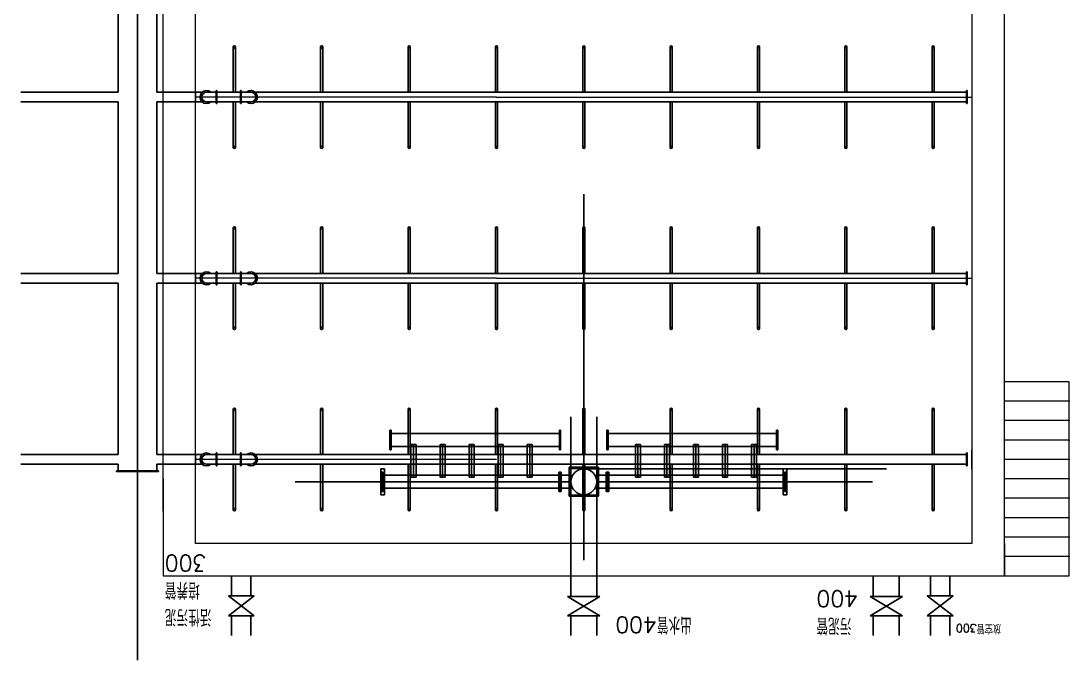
# Model space of a CAD drawing. Header units: millimetres. Extents: x -708 to 2021, y 59 to 1476.
# Drawn here: x -708.2 to -546.2, y 788.6 to 887.4 of the extents above; entities that cross this region are included whole.
import ezdxf

# ---------------------------------------------------------------- set-up
doc = ezdxf.new("R2010")
doc.units = ezdxf.units.MM
doc.layers.add('图层1', color=1, linetype='Continuous', lineweight=25, plot=False)
doc.layers.add('图层2', color=5, linetype='Continuous', lineweight=25, plot=False)
doc.styles.get("Standard").update_dxf_attribs({"font": 'txt', "bigfont": 'gbcbig.shx'})

msp = doc.modelspace()

# ---------------------------------------------------------------- linework, layer by layer
for p, q in [((-690.17473, 1061.60611), (-690.17473, 788.60611)), ((-621.17469, 806.60611), (-621.17469, 860.62055)), ((-623.17469, 801.60611), (-623.17469, 826.20725)), ((-619.17469, 801.60611), (-619.17469, 826.20725)), ((-651.17469, 823.60668), (-651.17469, 824.10668)), ((-651.17469, 824.10668), (-650.97469, 824.10668)), ((-651.17469, 821.10668), (-651.17469, 823.60668)), ((-650.97469, 824.10668), (-650.97469, 823.60668)), ((-650.97469, 821.60668), (-650.97469, 823.60668)), ((-650.97469, 823.60668), (-624.9537, 823.60668)), ((-624.9537, 821.10668), (-624.9537, 824.10668)), ((-624.7537, 824.10668), (-624.9537, 824.10668)), ((-624.7537, 823.80668), (-624.7537, 824.10668)), ((-624.7537, 823.60668), (-624.7537, 823.80668)), ((-624.7537, 821.60668), (-624.7537, 823.60668)), ((-617.59568, 823.80668), (-617.59568, 824.10668)), ((-617.59568, 824.10668), (-617.39568, 824.10668)), ((-617.59568, 823.60668), (-617.59568, 823.80668)), ((-617.59568, 821.60668), (-617.59568, 823.60668)), ((-617.39568, 821.10668), (-617.39568, 824.10668)), ((-591.37469, 823.60668), (-617.39568, 823.60668)), ((-591.17469, 824.10668), (-591.37469, 824.10668)), ((-591.37469, 824.10668), (-591.37469, 823.60668)), ((-591.37469, 821.60668), (-591.37469, 823.60668)), ((-591.17469, 823.60668), (-591.17469, 824.10668)), ((-591.17469, 821.10668), (-591.17469, 823.60668)), ((-629.54053, 821.60668), (-650.97469, 821.60668)), ((-650.97469, 821.60668), (-650.97469, 821.10668)), ((-647.88786, 816.85668), (-647.88786, 821.90668)), ((-647.88786, 821.90668), (-647.48786, 821.90668)), ((-647.48786, 817.15668), (-647.48786, 821.90668)), ((-647.48786, 817.15668), (-647.48786, 821.90668)), ((-647.08786, 821.90668), (-647.48786, 821.90668)), ((-647.48786, 817.15668), (-647.48786, 821.84743)), ((-647.08786, 816.85668), (-647.08786, 821.90668)), ((-643.40102, 816.85668), (-643.40102, 821.90668)), ((-643.40102, 821.90668), (-643.00102, 821.90668)), ((-643.00102, 817.15668), (-643.00102, 821.90668)), ((-643.00102, 817.15668), (-643.00102, 821.90668)), ((-643.00102, 817.15668), (-643.00102, 821.90668)), ((-642.60102, 821.90668), (-643.00102, 821.90668)), ((-642.60102, 816.85668), (-642.60102, 821.90668)), ((-638.91419, 816.85668), (-638.91419, 821.90668)), ((-638.91419, 821.90668), (-638.51419, 821.90668)), ((-638.51419, 817.15668), (-638.51419, 821.90668)), ((-638.51419, 817.15668), (-638.51419, 821.90668)), ((-638.51419, 817.15668), (-638.51419, 821.90668)), ((-638.11419, 821.90668), (-638.51419, 821.90668)), ((-638.11419, 816.85668), (-638.11419, 821.90668)), ((-634.42736, 816.85668), (-634.42736, 821.90668)), ((-634.42736, 821.90668), (-634.02736, 821.90668)), ((-634.02736, 817.15668), (-634.02736, 821.90668)), ((-634.02736, 817.15668), (-634.02736, 821.90668)), ((-634.02736, 817.15668), (-634.02736, 821.90668)), ((-633.62736, 821.90668), (-634.02736, 821.90668)), ((-633.62736, 816.85668), (-633.62736, 821.90668)), ((-629.94053, 816.85668), (-629.94053, 821.90668)), ((-629.94053, 821.90668), (-629.54053, 821.90668)), ((-629.54053, 817.15668), (-629.54053, 821.90668)), ((-629.54053, 817.15668), (-629.54053, 821.90668)), ((-629.14053, 821.90668), (-629.54053, 821.90668)), ((-629.54053, 821.60668), (-626.77388, 821.60668)), ((-629.14053, 816.85668), (-629.14053, 821.90668)), ((-626.77388, 821.60668), (-624.9537, 821.60668)), ((-624.7537, 821.10668), (-624.7537, 821.60668)), ((-617.59568, 821.10668), (-617.59568, 821.60668)), ((-615.5755, 821.60668), (-617.39568, 821.60668)), ((-612.80885, 821.60668), (-615.5755, 821.60668)), ((-613.20885, 816.85668), (-613.20885, 821.90668)), ((-613.20885, 821.90668), (-612.80885, 821.90668)), ((-612.80885, 817.15668), (-612.80885, 821.90668)), ((-612.40885, 821.90668), (-612.80885, 821.90668)), ((-612.80885, 817.15668), (-612.80885, 821.90668)), ((-612.80885, 821.60668), (-591.37469, 821.60668)), ((-612.40885, 816.85668), (-612.40885, 821.90668)), ((-608.72202, 816.85668), (-608.72202, 821.90668)), ((-608.72202, 821.90668), (-608.32202, 821.90668)), ((-608.32202, 817.15668), (-608.32202, 821.90668)), ((-608.32202, 817.15668), (-608.32202, 821.90668)), ((-607.92202, 821.90668), (-608.32202, 821.90668)), ((-608.32202, 817.15668), (-608.32202, 821.90668)), ((-607.92202, 816.85668), (-607.92202, 821.90668)), ((-604.23519, 816.85668), (-604.23519, 821.90668)), ((-604.23519, 821.90668), (-603.83519, 821.90668)), ((-603.83519, 817.15668), (-603.83519, 821.90668)), ((-603.83519, 817.15668), (-603.83519, 821.90668)), ((-603.43519, 821.90668), (-603.83519, 821.90668)), ((-603.83519, 817.15668), (-603.83519, 821.90668)), ((-603.43519, 816.85668), (-603.43519, 821.90668)), ((-599.74835, 816.85668), (-599.74835, 821.90668)), ((-599.74835, 821.90668), (-599.34835, 821.90668)), ((-599.34835, 817.15668), (-599.34835, 821.90668)), ((-599.34835, 817.15668), (-599.34835, 821.90668)), ((-598.94835, 821.90668), (-599.34835, 821.90668)), ((-599.34835, 817.15668), (-599.34835, 821.90668)), ((-598.94835, 816.85668), (-598.94835, 821.90668)), ((-595.26152, 816.85668), (-595.26152, 821.90668)), ((-595.26152, 821.90668), (-594.86152, 821.90668)), ((-594.86152, 817.15668), (-594.86152, 821.90668)), ((-594.46152, 821.90668), (-594.86152, 821.90668)), ((-594.86152, 817.15668), (-594.86152, 821.90668)), ((-594.86152, 817.15668), (-594.86152, 821.84743)), ((-594.46152, 816.85668), (-594.46152, 821.90668)), ((-591.37469, 821.60668), (-591.37469, 821.10668)), ((-650.97469, 821.10668), (-651.17469, 821.10668)), ((-624.9537, 821.10668), (-624.7537, 821.10668)), ((-617.39568, 821.10668), (-617.59568, 821.10668)), ((-591.37469, 821.10668), (-591.17469, 821.10668)), ((-652.27469, 818.15668), (-652.57469, 818.15668)), ((-652.57469, 818.11971), (-652.57469, 818.15668)), ((-652.57469, 814.39489), (-652.57469, 818.11971)), ((-651.97469, 818.15668), (-652.27469, 818.15668)), ((-651.97469, 818.11971), (-651.97469, 818.15668)), ((-651.97469, 814.39489), (-651.97469, 818.11971)), ((-623.42469, 813.90668), (-623.42469, 818.40668)), ((-623.42469, 818.40668), (-621.17469, 818.40668)), ((-623.22469, 814.10668), (-623.22469, 818.40668)), ((-623.22469, 818.20668), (-621.17469, 818.20668)), ((-618.92469, 818.40668), (-621.17469, 818.40668)), ((-619.12469, 818.20668), (-621.17469, 818.20668)), ((-621.17469, 814.10668), (-621.17469, 818.20668)), ((-621.17469, 818.15668), (-574.36618, 818.15668)), ((-619.12469, 814.10668), (-619.12469, 818.40668)), ((-618.92469, 813.90668), (-618.92469, 818.40668)), ((-590.37469, 818.11971), (-590.37469, 818.15668)), ((-590.37469, 818.15668), (-590.07469, 818.15668)), ((-590.37469, 814.39489), (-590.37469, 818.11971)), ((-590.07469, 818.15668), (-589.77469, 818.15668)), ((-589.77469, 818.11971), (-589.77469, 818.15668)), ((-589.77469, 814.39489), (-589.77469, 818.11971)), ((-652.37469, 817.15668), (-652.37469, 817.65668)), ((-652.37469, 817.65668), (-652.17469, 817.65668)), ((-652.37469, 814.65668), (-652.37469, 817.15668)), ((-652.17469, 817.65668), (-652.17469, 817.15668)), ((-652.17469, 815.15668), (-652.17469, 817.15668)), ((-652.17469, 817.15668), (-651.17469, 817.15668)), ((-625.0537, 817.15668), (-651.97469, 817.15668)), ((-644.37985, 817.15668), (-651.17469, 817.15668)), ((-647.88786, 816.85668), (-647.48786, 816.85668)), ((-647.48786, 817.15668), (-647.48786, 816.85668)), ((-647.48786, 817.15668), (-647.48786, 816.85668)), ((-647.08786, 816.85668), (-647.48786, 816.85668)), ((-623.42469, 817.15668), (-644.37985, 817.15668)), ((-643.40102, 816.85668), (-643.00102, 816.85668)), ((-643.00102, 817.15668), (-643.00102, 816.85668)), ((-643.00102, 817.15668), (-643.00102, 816.85668)), ((-642.60102, 816.85668), (-643.00102, 816.85668)), ((-638.91419, 816.85668), (-638.51419, 816.85668)), ((-638.51419, 817.15668), (-638.51419, 816.85668)), ((-638.51419, 817.15668), (-638.51419, 816.85668)), ((-638.11419, 816.85668), (-638.51419, 816.85668)), ((-634.42736, 816.85668), (-634.02736, 816.85668)), ((-634.02736, 817.15668), (-634.02736, 816.85668)), ((-634.02736, 817.15668), (-634.02736, 816.85668)), ((-633.62736, 816.85668), (-634.02736, 816.85668)), ((-629.94053, 816.85668), (-629.54053, 816.85668)), ((-629.54053, 817.15668), (-629.54053, 816.85668)), ((-629.54053, 817.15668), (-629.54053, 816.85668)), ((-629.14053, 816.85668), (-629.54053, 816.85668)), ((-625.0537, 814.65668), (-625.0537, 817.65668)), ((-624.8537, 817.65668), (-625.0537, 817.65668)), ((-624.8537, 817.35668), (-624.8537, 817.65668)), ((-624.8537, 817.65668), (-624.6537, 817.65668)), ((-624.8537, 817.15668), (-624.8537, 817.35668)), ((-624.8537, 815.15668), (-624.8537, 817.15668)), ((-624.6537, 814.65668), (-624.6537, 817.65668)), ((-618.92469, 817.15668), (-597.96953, 817.15668)), ((-617.69568, 814.65668), (-617.69568, 817.65668)), ((-617.49568, 817.65668), (-617.69568, 817.65668)), ((-617.49568, 817.35668), (-617.49568, 817.65668)), ((-617.49568, 817.65668), (-617.29568, 817.65668)), ((-617.49568, 817.15668), (-617.49568, 817.35668)), ((-617.49568, 815.15668), (-617.49568, 817.15668)), ((-617.29568, 814.65668), (-617.29568, 817.65668)), ((-617.29568, 817.15668), (-590.37469, 817.15668)), ((-613.20885, 816.85668), (-612.80885, 816.85668)), ((-612.80885, 817.15668), (-612.80885, 816.85668)), ((-612.80885, 817.15668), (-612.80885, 816.85668)), ((-612.40885, 816.85668), (-612.80885, 816.85668)), ((-608.72202, 816.85668), (-608.32202, 816.85668)), ((-608.32202, 817.15668), (-608.32202, 816.85668)), ((-608.32202, 817.15668), (-608.32202, 816.85668)), ((-607.92202, 816.85668), (-608.32202, 816.85668)), ((-604.23519, 816.85668), (-603.83519, 816.85668)), ((-603.83519, 817.15668), (-603.83519, 816.85668)), ((-603.83519, 817.15668), (-603.83519, 816.85668)), ((-603.43519, 816.85668), (-603.83519, 816.85668)), ((-599.74835, 816.85668), (-599.34835, 816.85668)), ((-599.34835, 817.15668), (-599.34835, 816.85668)), ((-599.34835, 817.15668), (-599.34835, 816.85668)), ((-598.94835, 816.85668), (-599.34835, 816.85668)), ((-597.96953, 817.15668), (-591.17469, 817.15668)), ((-595.26152, 816.85668), (-594.86152, 816.85668)), ((-594.86152, 817.15668), (-594.86152, 816.85668)), ((-594.86152, 817.15668), (-594.86152, 816.85668)), ((-594.46152, 816.85668), (-594.86152, 816.85668)), ((-590.17469, 817.15668), (-591.17469, 817.15668)), ((-589.97469, 817.65668), (-590.17469, 817.65668)), ((-590.17469, 817.65668), (-590.17469, 817.15668)), ((-590.17469, 815.15668), (-590.17469, 817.15668)), ((-589.97469, 817.15668), (-589.97469, 817.65668)), ((-589.97469, 814.65668), (-589.97469, 817.15668)), ((-623.42469, 816.15668), (-665.78489, 816.15668)), ((-651.17469, 815.15668), (-652.17469, 815.15668)), ((-652.17469, 815.15668), (-652.17469, 814.65668)), ((-645.4517, 815.15668), (-651.17469, 815.15668)), ((-623.42469, 815.15668), (-645.4517, 815.15668)), ((-624.8537, 816.15668), (-625.0537, 816.15668)), ((-624.8537, 814.65668), (-624.8537, 815.15668)), ((-618.92469, 816.15668), (-576.56449, 816.15668)), ((-618.92469, 815.15668), (-596.89768, 815.15668)), ((-617.49568, 816.15668), (-617.29568, 816.15668)), ((-617.49568, 814.65668), (-617.49568, 815.15668)), ((-596.89768, 815.15668), (-591.17469, 815.15668)), ((-591.17469, 815.15668), (-590.17469, 815.15668)), ((-590.17469, 815.15668), (-590.17469, 814.65668)), ((-652.57469, 814.15668), (-652.57469, 814.39489)), ((-652.27469, 814.15668), (-652.57469, 814.15668)), ((-651.97469, 814.15668), (-652.42469, 814.15668)), ((-652.17469, 814.65668), (-652.37469, 814.65668)), ((-651.97469, 814.15668), (-651.97469, 814.39489)), ((-625.0537, 814.65668), (-624.8537, 814.65668)), ((-624.6537, 814.65668), (-624.8537, 814.65668)), ((-621.17469, 814.10668), (-623.42469, 814.10668)), ((-623.17469, 813.90668), (-623.42469, 813.90668)), ((-623.17469, 813.90668), (-621.17469, 813.90668)), ((-621.17469, 814.10668), (-618.92469, 814.10668)), ((-619.17469, 813.90668), (-621.17469, 813.90668)), ((-619.17469, 813.90668), (-618.92469, 813.90668)), ((-617.69568, 814.65668), (-617.49568, 814.65668)), ((-617.29568, 814.65668), (-617.49568, 814.65668)), ((-590.37469, 814.15668), (-590.37469, 814.39489)), ((-590.37469, 814.15668), (-589.92469, 814.15668)), ((-590.17469, 814.65668), (-589.97469, 814.65668)), ((-590.07469, 814.15668), (-589.77469, 814.15668)), ((-589.77469, 814.15668), (-589.77469, 814.39489)), ((-675.62003, 801.60611), (-675.62003, 799.21361)), ((-675.62003, 801.60611), (-675.62003, 799.21361)), ((-675.62003, 801.60611), (-675.62003, 799.21361)), ((-675.62003, 801.60611), (-675.62003, 799.21361)), ((-672.62003, 801.60611), (-672.62003, 799.21361)), ((-672.62003, 801.60611), (-672.62003, 799.21361)), ((-672.62003, 801.60611), (-672.62003, 799.21361)), ((-672.62003, 801.60611), (-672.62003, 799.21361)), ((-623.17469, 801.60611), (-623.17469, 798.41611)), ((-623.17469, 801.60611), (-623.17469, 798.41611)), ((-619.17469, 801.60611), (-619.17469, 798.41611)), ((-619.17469, 801.60611), (-619.17469, 798.41611)), ((-576.42764, 801.60611), (-576.42764, 798.41611)), ((-572.42764, 801.60611), (-572.42764, 798.41611)), ((-567.59451, 801.60611), (-567.59451, 799.21361)), ((-567.59451, 801.60611), (-567.59451, 799.21361)), ((-567.59451, 801.60611), (-567.59451, 799.21361)), ((-567.59451, 801.60611), (-567.59451, 799.21361)), ((-564.59451, 801.60611), (-564.59451, 799.21361)), ((-564.59451, 801.60611), (-564.59451, 799.21361)), ((-564.59451, 801.60611), (-564.59451, 799.21361)), ((-564.59451, 801.60611), (-564.59451, 799.21361)), ((-675.62003, 798.51111), (-675.62003, 799.21361)), ((-675.62003, 798.51111), (-675.62003, 799.21361)), ((-675.62003, 798.51111), (-675.62003, 799.21361)), ((-675.62003, 798.51111), (-675.62003, 799.21361)), ((-672.62003, 798.51111), (-672.62003, 799.21361)), ((-672.62003, 798.51111), (-672.62003, 799.21361)), ((-672.62003, 798.51111), (-672.62003, 799.21361)), ((-672.62003, 798.51111), (-672.62003, 799.21361)), ((-567.59451, 798.51111), (-567.59451, 799.21361)), ((-567.59451, 798.51111), (-567.59451, 799.21361)), ((-567.59451, 798.51111), (-567.59451, 799.21361)), ((-567.59451, 798.51111), (-567.59451, 799.21361)), ((-564.59451, 798.51111), (-564.59451, 799.21361)), ((-564.59451, 798.51111), (-564.59451, 799.21361)), ((-564.59451, 798.51111), (-564.59451, 799.21361)), ((-564.59451, 798.51111), (-564.59451, 799.21361)), ((-675.62003, 798.51111), (-676.12003, 798.51111)), ((-672.12003, 795.41611), (-676.12003, 798.51111)), ((-676.12003, 795.41611), (-672.12003, 798.51111)), ((-672.62003, 798.51111), (-675.62003, 798.51111)), ((-672.62003, 798.51111), (-672.12003, 798.51111)), ((-623.67469, 798.41611), (-623.17469, 798.41611)), ((-623.67469, 795.41611), (-618.67469, 798.41611)), ((-618.67469, 795.41611), (-623.67469, 798.41611)), ((-619.17469, 798.41611), (-623.17469, 798.41611)), ((-619.17469, 798.41611), (-618.67469, 798.41611)), ((-576.92764, 798.41611), (-576.42764, 798.41611)), ((-576.92764, 795.41611), (-571.92764, 798.41611)), ((-571.92764, 795.41611), (-576.92764, 798.41611)), ((-572.42764, 798.41611), (-576.42764, 798.41611)), ((-572.42764, 798.41611), (-571.92764, 798.41611)), ((-567.59451, 798.51111), (-568.09451, 798.51111)), ((-564.09451, 795.41611), (-568.09451, 798.51111)), ((-568.09451, 795.41611), (-564.09451, 798.51111)), ((-564.59451, 798.51111), (-567.59451, 798.51111)), ((-564.59451, 798.51111), (-564.09451, 798.51111)), ((-675.62003, 795.41611), (-676.12003, 795.41611)), ((-675.62003, 792.41611), (-675.62003, 795.41611)), ((-672.62003, 795.41611), (-675.62003, 795.41611)), ((-672.62003, 792.41611), (-672.62003, 795.41611)), ((-672.62003, 795.41611), (-672.12003, 795.41611)), ((-623.17469, 795.41611), (-623.67469, 795.41611)), ((-623.17469, 795.41611), (-623.17469, 793.70023)), ((-623.17469, 795.41611), (-619.17469, 795.41611)), ((-623.17469, 795.41611), (-623.17469, 792.41611)), ((-619.17469, 795.41611), (-619.17469, 793.11229)), ((-619.17469, 795.41611), (-618.67469, 795.41611)), ((-576.42764, 795.41611), (-576.92764, 795.41611)), ((-576.42764, 795.41611), (-576.42764, 793.70023)), ((-576.42764, 795.41611), (-572.42764, 795.41611)), ((-576.42764, 795.41611), (-576.42764, 792.41611)), ((-572.42764, 795.41611), (-572.42764, 793.11229)), ((-572.42764, 795.41611), (-571.92764, 795.41611)), ((-567.59451, 795.41611), (-568.09451, 795.41611)), ((-567.59451, 792.41611), (-567.59451, 795.41611)), ((-564.59451, 795.41611), (-567.59451, 795.41611)), ((-564.59451, 792.41611), (-564.59451, 795.41611)), ((-564.59451, 795.41611), (-564.09451, 795.41611)), ((-619.17469, 793.11229), (-619.17469, 792.39631)), ((-572.42764, 793.11229), (-572.42764, 792.39631))]:
    msp.add_line(p, q)
at = {"lineweight": 0}
for p, q in [((-686.17469, 811.60611), (-686.17469, 1061.60611)), ((-556.17469, 801.60611), (-556.17469, 1051.60611)), ((-681.17469, 806.60611), (-681.17469, 1046.60611)), ((-561.17469, 1046.60611), (-561.17469, 806.60611)), ((-634.67469, 875.60611), (-681.17469, 875.60611)), ((-634.67469, 875.60611), (-561.17469, 875.60611)), ((-634.67469, 847.60611), (-681.17469, 847.60611)), ((-634.67469, 847.60611), (-561.17469, 847.60611)), ((-681.17469, 831.60611), (-681.17469, 835.10611)), ((-546.17469, 831.60611), (-556.17469, 831.60611)), ((-546.17469, 801.60611), (-546.17469, 831.60611)), ((-546.17469, 828.60611), (-556.17469, 828.60611)), ((-546.17469, 825.60611), (-556.17469, 825.60611)), ((-546.17469, 822.60611), (-556.17469, 822.60611)), ((-561.17469, 818.10611), (-561.17469, 821.10611)), ((-634.67469, 819.60611), (-681.17469, 819.60611)), ((-546.17469, 819.60611), (-556.17469, 819.60611)), ((-686.17469, 816.60611), (-686.17469, 806.60611)), ((-681.17469, 806.60611), (-681.17469, 816.60611)), ((-546.17469, 816.60611), (-556.17469, 816.60611)), ((-546.17469, 813.60611), (-556.17469, 813.60611)), ((-546.17469, 810.60611), (-556.17469, 810.60611)), ((-546.17469, 807.60611), (-556.17469, 807.60611)), ((-686.17469, 806.60611), (-686.17469, 801.60611)), ((-561.17469, 806.60611), (-681.17469, 806.60611)), ((-621.17469, 806.60611), (-621.17469, 804.05408)), ((-621.17469, 804.05408), (-621.17469, 806.60611)), ((-556.17469, 806.60611), (-556.17469, 801.60611)), ((-546.17469, 804.60611), (-556.17469, 804.60611)), ((-686.17469, 801.60611), (-556.17469, 801.60611)), ((-556.17469, 801.60611), (-546.17469, 801.60611))]:
    msp.add_line(p, q, dxfattribs=at)
msp.add_circle((-621.17469, 816.15668), 2)
for p in [(-546.17469, 828.60611), (-546.17469, 825.60611), (-546.17469, 822.60611), (-546.17469, 819.60611), (-546.17469, 816.60611), (-546.17469, 813.60611), (-546.17469, 810.60611), (-546.17469, 807.60611), (-546.17469, 804.60611)]:
    msp.add_point(p, dxfattribs=at)
for p in [(-647.48786, 817.15668), (-643.00102, 817.15668), (-638.51419, 817.15668), (-634.02736, 817.15668), (-629.54053, 817.15668), (-612.80885, 817.15668), (-608.32202, 817.15668), (-603.83519, 817.15668), (-599.34835, 817.15668), (-594.86152, 817.15668)]:
    msp.add_point(p)
at = {"layer": '图层1'}
for p, q in [((-677.9798, 876.47611), (-677.9998, 876.47611)), ((-677.9998, 876.47611), (-677.9998, 876.45611)), ((-677.9998, 876.45611), (-677.9798, 876.45611)), ((-677.8798, 876.60611), (-677.9798, 876.60611)), ((-677.9798, 876.60611), (-677.9798, 876.35611)), ((-677.9798, 876.60611), (-677.9798, 874.6047)), ((-677.8798, 876.60611), (-677.9798, 876.60611)), ((-677.8798, 876.35611), (-677.8798, 876.60611)), ((-677.8798, 876.60611), (-677.8798, 874.6047)), ((-677.8648, 876.47611), (-677.8798, 876.47611)), ((-677.8798, 876.45611), (-677.8648, 876.45611)), ((-677.8798, 876.45611), (-677.8798, 876.35611)), ((-677.8548, 876.49611), (-677.8648, 876.49611)), ((-677.8648, 876.49611), (-677.8648, 876.47611)), ((-677.8648, 876.45611), (-677.8648, 876.47611)), ((-677.8648, 876.43611), (-677.8648, 876.45611)), ((-677.8548, 876.43611), (-677.8648, 876.43611)), ((-677.8548, 876.47611), (-677.8548, 876.49611)), ((-677.8298, 876.47611), (-677.8548, 876.47611)), ((-677.8548, 876.47611), (-677.8548, 876.45611)), ((-677.8548, 876.45611), (-677.8298, 876.45611)), ((-677.8548, 876.45611), (-677.8548, 876.43611)), ((-677.8298, 876.45611), (-677.8298, 876.47611)), ((-674.23435, 876.47611), (-674.25435, 876.47611)), ((-674.25435, 876.47611), (-674.25435, 876.45611)), ((-674.25435, 876.45611), (-674.23435, 876.45611)), ((-674.23435, 876.45611), (-674.23435, 876.60611)), ((-674.23435, 876.60611), (-674.13435, 876.60611)), ((-674.23435, 876.60611), (-674.23435, 874.6047)), ((-674.13435, 876.60611), (-674.23435, 876.60611)), ((-674.23435, 876.35611), (-674.23435, 876.45611)), ((-674.13435, 876.60611), (-674.13435, 874.89739)), ((-674.13435, 876.60611), (-674.13435, 874.6047)), ((-674.11935, 876.47611), (-674.13435, 876.47611)), ((-674.13435, 876.45611), (-674.11935, 876.45611)), ((-674.13435, 876.45611), (-674.13435, 876.35611)), ((-674.10935, 876.49611), (-674.11935, 876.49611)), ((-674.11935, 876.49611), (-674.11935, 876.47611)), ((-674.11935, 876.45611), (-674.11935, 876.47611)), ((-674.11935, 876.43611), (-674.11935, 876.45611)), ((-674.10935, 876.43611), (-674.11935, 876.43611)), ((-674.10935, 876.47611), (-674.10935, 876.49611)), ((-674.08435, 876.47611), (-674.10935, 876.47611)), ((-674.10935, 876.47611), (-674.10935, 876.45611)), ((-674.10935, 876.45611), (-674.08435, 876.45611)), ((-674.10935, 876.45611), (-674.10935, 876.43611)), ((-674.08435, 876.45611), (-674.08435, 876.47611)), ((-681.17469, 876.35611), (-681.17469, 874.85611)), ((-680.17469, 876.35611), (-681.17469, 876.35611)), ((-681.17469, 874.85611), (-680.17469, 874.85611)), ((-680.1463, 876.35611), (-680.17469, 876.35611)), ((-680.17469, 874.85611), (-680.1463, 874.85611)), ((-679.48486, 876.35611), (-678.77469, 876.35611)), ((-678.77469, 874.85611), (-679.47469, 874.85611)), ((-678.67469, 876.35611), (-678.77469, 876.35611)), ((-678.67469, 874.85611), (-678.77469, 874.85611)), ((-678.67469, 876.35611), (-678.27469, 876.35611)), ((-678.27469, 874.85611), (-678.67469, 874.85611)), ((-678.17469, 876.35611), (-678.27469, 876.35611)), ((-678.17469, 874.85611), (-678.27469, 874.85611)), ((-678.17469, 876.35611), (-677.57469, 876.35611)), ((-677.57469, 874.85611), (-678.17469, 874.85611)), ((-677.9798, 874.85611), (-677.9798, 876.35611)), ((-677.9798, 874.85611), (-677.9798, 874.60611)), ((-677.9798, 874.60611), (-677.9798, 874.85611)), ((-677.8798, 874.60611), (-677.8798, 876.35611)), ((-677.8798, 874.85611), (-677.8798, 874.60611)), ((-677.57469, 876.35611), (-677.17469, 876.35611)), ((-677.17469, 874.85611), (-677.57469, 874.85611)), ((-677.17469, 876.35611), (-672.62745, 876.35611)), ((-677.17469, 874.85611), (-672.62745, 874.85611)), ((-674.23435, 874.60611), (-674.23435, 876.35611)), ((-674.13435, 874.89739), (-674.13435, 874.85611)), ((-674.13435, 874.85611), (-674.13435, 874.60611)), ((-677.9998, 874.7347), (-677.9998, 874.7547)), ((-677.9998, 874.7547), (-677.9798, 874.7547)), ((-677.9798, 874.7347), (-677.9998, 874.7347)), ((-677.9798, 874.60611), (-677.8798, 874.60611)), ((-677.8798, 874.60611), (-677.9798, 874.60611)), ((-677.8798, 874.6047), (-677.9798, 874.6047)), ((-677.8798, 874.7547), (-677.8648, 874.7547)), ((-677.8648, 874.7347), (-677.8798, 874.7347)), ((-677.8548, 874.7747), (-677.8648, 874.7747)), ((-677.8648, 874.7747), (-677.8648, 874.7547)), ((-677.8648, 874.7547), (-677.8648, 874.7347)), ((-677.8648, 874.7147), (-677.8648, 874.7347)), ((-677.8548, 874.7147), (-677.8648, 874.7147)), ((-677.8548, 874.7547), (-677.8548, 874.7747)), ((-677.8548, 874.7547), (-677.8298, 874.7547)), ((-677.8548, 874.7347), (-677.8548, 874.7547)), ((-677.8298, 874.7347), (-677.8548, 874.7347)), ((-677.8548, 874.7347), (-677.8548, 874.7147)), ((-677.8298, 874.7547), (-677.8298, 874.7347)), ((-674.25435, 874.7347), (-674.25435, 874.7547)), ((-674.25435, 874.7547), (-674.23435, 874.7547)), ((-674.23435, 874.7347), (-674.25435, 874.7347)), ((-674.13435, 874.60611), (-674.23435, 874.60611)), ((-674.13435, 874.6047), (-674.23435, 874.6047)), ((-674.13435, 874.7547), (-674.11935, 874.7547)), ((-674.11935, 874.7347), (-674.13435, 874.7347)), ((-674.10935, 874.7747), (-674.11935, 874.7747)), ((-674.11935, 874.7747), (-674.11935, 874.7547)), ((-674.11935, 874.7547), (-674.11935, 874.7347)), ((-674.11935, 874.7147), (-674.11935, 874.7347)), ((-674.10935, 874.7147), (-674.11935, 874.7147)), ((-674.10935, 874.7547), (-674.10935, 874.7747)), ((-674.10935, 874.7547), (-674.08435, 874.7547)), ((-674.10935, 874.7347), (-674.10935, 874.7547)), ((-674.08435, 874.7347), (-674.10935, 874.7347)), ((-674.10935, 874.7347), (-674.10935, 874.7147)), ((-674.08435, 874.7547), (-674.08435, 874.7347)), ((-681.17469, 848.35611), (-681.17469, 846.85611)), ((-680.17469, 848.35611), (-681.17469, 848.35611)), ((-680.1463, 848.35611), (-680.17469, 848.35611)), ((-679.48486, 848.35611), (-678.77469, 848.35611)), ((-678.67469, 848.35611), (-678.77469, 848.35611)), ((-678.67469, 848.35611), (-678.27469, 848.35611)), ((-678.17469, 848.35611), (-678.27469, 848.35611)), ((-678.17469, 848.35611), (-677.57469, 848.35611)), ((-677.9798, 848.47611), (-677.9998, 848.47611)), ((-677.9998, 848.47611), (-677.9998, 848.45611)), ((-677.9998, 848.45611), (-677.9798, 848.45611)), ((-677.8798, 848.60611), (-677.9798, 848.60611)), ((-677.9798, 848.60611), (-677.9798, 848.35611)), ((-677.9798, 848.60611), (-677.9798, 846.6047)), ((-677.8798, 848.60611), (-677.9798, 848.60611)), ((-677.9798, 846.85611), (-677.9798, 848.35611)), ((-677.8798, 848.35611), (-677.8798, 848.60611)), ((-677.8798, 848.60611), (-677.8798, 846.6047)), ((-677.8648, 848.47611), (-677.8798, 848.47611)), ((-677.8798, 848.45611), (-677.8648, 848.45611)), ((-677.8798, 848.45611), (-677.8798, 848.35611)), ((-677.8798, 846.60611), (-677.8798, 848.35611)), ((-677.8548, 848.49611), (-677.8648, 848.49611)), ((-677.8648, 848.49611), (-677.8648, 848.47611)), ((-677.8648, 848.45611), (-677.8648, 848.47611)), ((-677.8648, 848.43611), (-677.8648, 848.45611)), ((-677.8548, 848.43611), (-677.8648, 848.43611)), ((-677.8548, 848.47611), (-677.8548, 848.49611)), ((-677.8298, 848.47611), (-677.8548, 848.47611)), ((-677.8548, 848.47611), (-677.8548, 848.45611)), ((-677.8548, 848.45611), (-677.8298, 848.45611)), ((-677.8548, 848.45611), (-677.8548, 848.43611)), ((-677.8298, 848.45611), (-677.8298, 848.47611)), ((-677.57469, 848.35611), (-677.17469, 848.35611)), ((-677.17469, 848.35611), (-672.62745, 848.35611)), ((-674.23435, 848.47611), (-674.25435, 848.47611)), ((-674.25435, 848.47611), (-674.25435, 848.45611)), ((-674.25435, 848.45611), (-674.23435, 848.45611)), ((-674.23435, 848.45611), (-674.23435, 848.60611)), ((-674.23435, 848.60611), (-674.13435, 848.60611)), ((-674.23435, 848.60611), (-674.23435, 846.6047)), ((-674.13435, 848.60611), (-674.23435, 848.60611)), ((-674.23435, 848.35611), (-674.23435, 848.45611)), ((-674.23435, 846.60611), (-674.23435, 848.35611)), ((-674.13435, 848.60611), (-674.13435, 846.89739)), ((-674.13435, 848.60611), (-674.13435, 846.6047)), ((-674.11935, 848.47611), (-674.13435, 848.47611)), ((-674.13435, 848.45611), (-674.11935, 848.45611)), ((-674.13435, 848.45611), (-674.13435, 848.35611)), ((-674.10935, 848.49611), (-674.11935, 848.49611)), ((-674.11935, 848.49611), (-674.11935, 848.47611)), ((-674.11935, 848.45611), (-674.11935, 848.47611)), ((-674.11935, 848.43611), (-674.11935, 848.45611)), ((-674.10935, 848.43611), (-674.11935, 848.43611)), ((-674.10935, 848.47611), (-674.10935, 848.49611)), ((-674.08435, 848.47611), (-674.10935, 848.47611)), ((-674.10935, 848.47611), (-674.10935, 848.45611)), ((-674.10935, 848.45611), (-674.08435, 848.45611)), ((-674.10935, 848.45611), (-674.10935, 848.43611)), ((-674.08435, 848.45611), (-674.08435, 848.47611)), ((-681.17469, 846.85611), (-680.17469, 846.85611)), ((-680.17469, 846.85611), (-680.1463, 846.85611)), ((-678.77469, 846.85611), (-679.47469, 846.85611)), ((-678.67469, 846.85611), (-678.77469, 846.85611)), ((-678.27469, 846.85611), (-678.67469, 846.85611)), ((-678.17469, 846.85611), (-678.27469, 846.85611)), ((-677.57469, 846.85611), (-678.17469, 846.85611)), ((-677.9998, 846.7347), (-677.9998, 846.7547)), ((-677.9998, 846.7547), (-677.9798, 846.7547)), ((-677.9798, 846.7347), (-677.9998, 846.7347)), ((-677.9798, 846.85611), (-677.9798, 846.60611)), ((-677.9798, 846.60611), (-677.9798, 846.85611)), ((-677.9798, 846.60611), (-677.8798, 846.60611)), ((-677.8798, 846.60611), (-677.9798, 846.60611)), ((-677.8798, 846.6047), (-677.9798, 846.6047)), ((-677.8798, 846.85611), (-677.8798, 846.60611)), ((-677.8798, 846.7547), (-677.8648, 846.7547)), ((-677.8648, 846.7347), (-677.8798, 846.7347)), ((-677.8548, 846.7747), (-677.8648, 846.7747)), ((-677.8648, 846.7747), (-677.8648, 846.7547)), ((-677.8648, 846.7547), (-677.8648, 846.7347)), ((-677.8648, 846.7147), (-677.8648, 846.7347)), ((-677.8548, 846.7147), (-677.8648, 846.7147)), ((-677.8548, 846.7547), (-677.8548, 846.7747)), ((-677.8548, 846.7547), (-677.8298, 846.7547)), ((-677.8548, 846.7347), (-677.8548, 846.7547)), ((-677.8298, 846.7347), (-677.8548, 846.7347)), ((-677.8548, 846.7347), (-677.8548, 846.7147)), ((-677.8298, 846.7547), (-677.8298, 846.7347)), ((-677.17469, 846.85611), (-677.57469, 846.85611)), ((-677.17469, 846.85611), (-672.62745, 846.85611)), ((-674.25435, 846.7347), (-674.25435, 846.7547)), ((-674.25435, 846.7547), (-674.23435, 846.7547)), ((-674.23435, 846.7347), (-674.25435, 846.7347)), ((-674.13435, 846.60611), (-674.23435, 846.60611)), ((-674.13435, 846.6047), (-674.23435, 846.6047)), ((-674.13435, 846.89739), (-674.13435, 846.85611)), ((-674.13435, 846.85611), (-674.13435, 846.60611)), ((-674.13435, 846.7547), (-674.11935, 846.7547)), ((-674.11935, 846.7347), (-674.13435, 846.7347)), ((-674.10935, 846.7747), (-674.11935, 846.7747)), ((-674.11935, 846.7747), (-674.11935, 846.7547)), ((-674.11935, 846.7547), (-674.11935, 846.7347)), ((-674.11935, 846.7147), (-674.11935, 846.7347)), ((-674.10935, 846.7147), (-674.11935, 846.7147)), ((-674.10935, 846.7547), (-674.10935, 846.7747)), ((-674.10935, 846.7547), (-674.08435, 846.7547)), ((-674.10935, 846.7347), (-674.10935, 846.7547)), ((-674.08435, 846.7347), (-674.10935, 846.7347)), ((-674.10935, 846.7347), (-674.10935, 846.7147)), ((-674.08435, 846.7547), (-674.08435, 846.7347)), ((-681.17469, 820.35611), (-681.17469, 818.85611)), ((-680.17469, 820.35611), (-681.17469, 820.35611)), ((-680.1463, 820.35611), (-680.17469, 820.35611)), ((-679.48486, 820.35611), (-678.77469, 820.35611)), ((-678.67469, 820.35611), (-678.77469, 820.35611)), ((-678.67469, 820.35611), (-678.27469, 820.35611)), ((-678.17469, 820.35611), (-678.27469, 820.35611)), ((-678.17469, 820.35611), (-677.57469, 820.35611)), ((-677.9798, 820.47611), (-677.9998, 820.47611)), ((-677.9998, 820.47611), (-677.9998, 820.45611)), ((-677.9998, 820.45611), (-677.9798, 820.45611)), ((-677.8798, 820.60611), (-677.9798, 820.60611)), ((-677.9798, 820.60611), (-677.9798, 820.35611)), ((-677.9798, 820.60611), (-677.9798, 818.6047)), ((-677.8798, 820.60611), (-677.9798, 820.60611)), ((-677.9798, 818.85611), (-677.9798, 820.35611)), ((-677.8798, 820.35611), (-677.8798, 820.60611)), ((-677.8798, 820.60611), (-677.8798, 818.6047)), ((-677.8648, 820.47611), (-677.8798, 820.47611)), ((-677.8798, 820.45611), (-677.8648, 820.45611)), ((-677.8798, 820.45611), (-677.8798, 820.35611)), ((-677.8798, 818.60611), (-677.8798, 820.35611)), ((-677.8548, 820.49611), (-677.8648, 820.49611)), ((-677.8648, 820.49611), (-677.8648, 820.47611)), ((-677.8648, 820.45611), (-677.8648, 820.47611)), ((-677.8648, 820.43611), (-677.8648, 820.45611)), ((-677.8548, 820.43611), (-677.8648, 820.43611)), ((-677.8548, 820.47611), (-677.8548, 820.49611)), ((-677.8298, 820.47611), (-677.8548, 820.47611)), ((-677.8548, 820.47611), (-677.8548, 820.45611)), ((-677.8548, 820.45611), (-677.8298, 820.45611)), ((-677.8548, 820.45611), (-677.8548, 820.43611)), ((-677.8298, 820.45611), (-677.8298, 820.47611)), ((-677.57469, 820.35611), (-677.17469, 820.35611)), ((-677.17469, 820.35611), (-672.62745, 820.35611)), ((-674.23435, 820.47611), (-674.25435, 820.47611)), ((-674.25435, 820.47611), (-674.25435, 820.45611)), ((-674.25435, 820.45611), (-674.23435, 820.45611)), ((-674.23435, 820.45611), (-674.23435, 820.60611)), ((-674.23435, 820.60611), (-674.13435, 820.60611)), ((-674.23435, 820.60611), (-674.23435, 818.6047)), ((-674.13435, 820.60611), (-674.23435, 820.60611)), ((-674.23435, 820.35611), (-674.23435, 820.45611)), ((-674.23435, 818.60611), (-674.23435, 820.35611)), ((-674.13435, 820.60611), (-674.13435, 818.89739)), ((-674.13435, 820.60611), (-674.13435, 818.6047)), ((-674.11935, 820.47611), (-674.13435, 820.47611)), ((-674.13435, 820.45611), (-674.11935, 820.45611)), ((-674.13435, 820.45611), (-674.13435, 820.35611)), ((-674.10935, 820.49611), (-674.11935, 820.49611)), ((-674.11935, 820.49611), (-674.11935, 820.47611)), ((-674.11935, 820.45611), (-674.11935, 820.47611)), ((-674.11935, 820.43611), (-674.11935, 820.45611)), ((-674.10935, 820.43611), (-674.11935, 820.43611)), ((-674.10935, 820.47611), (-674.10935, 820.49611)), ((-674.08435, 820.47611), (-674.10935, 820.47611)), ((-674.10935, 820.47611), (-674.10935, 820.45611)), ((-674.10935, 820.45611), (-674.08435, 820.45611)), ((-674.10935, 820.45611), (-674.10935, 820.43611)), ((-674.08435, 820.45611), (-674.08435, 820.47611)), ((-681.17469, 818.85611), (-680.17469, 818.85611)), ((-680.17469, 818.85611), (-680.1463, 818.85611)), ((-678.77469, 818.85611), (-679.47469, 818.85611)), ((-678.67469, 818.85611), (-678.77469, 818.85611)), ((-678.27469, 818.85611), (-678.67469, 818.85611)), ((-678.17469, 818.85611), (-678.27469, 818.85611)), ((-677.57469, 818.85611), (-678.17469, 818.85611)), ((-677.9998, 818.7347), (-677.9998, 818.7547)), ((-677.9998, 818.7547), (-677.9798, 818.7547)), ((-677.9798, 818.7347), (-677.9998, 818.7347)), ((-677.9798, 818.85611), (-677.9798, 818.60611)), ((-677.9798, 818.60611), (-677.9798, 818.85611)), ((-677.9798, 818.60611), (-677.8798, 818.60611)), ((-677.8798, 818.60611), (-677.9798, 818.60611)), ((-677.8798, 818.6047), (-677.9798, 818.6047)), ((-677.8798, 818.85611), (-677.8798, 818.60611)), ((-677.8798, 818.7547), (-677.8648, 818.7547)), ((-677.8648, 818.7347), (-677.8798, 818.7347)), ((-677.8548, 818.7747), (-677.8648, 818.7747)), ((-677.8648, 818.7747), (-677.8648, 818.7547)), ((-677.8648, 818.7547), (-677.8648, 818.7347)), ((-677.8648, 818.7147), (-677.8648, 818.7347)), ((-677.8548, 818.7147), (-677.8648, 818.7147)), ((-677.8548, 818.7547), (-677.8548, 818.7747)), ((-677.8548, 818.7547), (-677.8298, 818.7547)), ((-677.8548, 818.7347), (-677.8548, 818.7547)), ((-677.8298, 818.7347), (-677.8548, 818.7347)), ((-677.8548, 818.7347), (-677.8548, 818.7147)), ((-677.8298, 818.7547), (-677.8298, 818.7347)), ((-677.17469, 818.85611), (-677.57469, 818.85611)), ((-677.17469, 818.85611), (-672.62745, 818.85611)), ((-674.25435, 818.7347), (-674.25435, 818.7547)), ((-674.25435, 818.7547), (-674.23435, 818.7547)), ((-674.23435, 818.7347), (-674.25435, 818.7347)), ((-674.13435, 818.60611), (-674.23435, 818.60611)), ((-674.13435, 818.6047), (-674.23435, 818.6047)), ((-674.13435, 818.89739), (-674.13435, 818.85611)), ((-674.13435, 818.85611), (-674.13435, 818.60611)), ((-674.13435, 818.7547), (-674.11935, 818.7547)), ((-674.11935, 818.7347), (-674.13435, 818.7347)), ((-674.10935, 818.7747), (-674.11935, 818.7747)), ((-674.11935, 818.7747), (-674.11935, 818.7547)), ((-674.11935, 818.7547), (-674.11935, 818.7347)), ((-674.11935, 818.7147), (-674.11935, 818.7347)), ((-674.10935, 818.7147), (-674.11935, 818.7147)), ((-674.10935, 818.7547), (-674.10935, 818.7747)), ((-674.10935, 818.7547), (-674.08435, 818.7547)), ((-674.10935, 818.7347), (-674.10935, 818.7547)), ((-674.08435, 818.7347), (-674.10935, 818.7347)), ((-674.10935, 818.7347), (-674.10935, 818.7147)), ((-674.08435, 818.7547), (-674.08435, 818.7347))]:
    msp.add_line(p, q, dxfattribs=at)
for centre, radius, start, end in [((-679.48486, 875.60611), 1, 48.5903779, 311.4096221), ((-672.62745, 875.60611), 1, 228.5903779, 131.4096221), ((-679.48486, 875.60611), 0.75, 90, 270), ((-672.62745, 875.60611), 0.75, 270, 90), ((-679.48486, 847.60611), 1, 48.5903779, 311.4096221), ((-679.48486, 847.60611), 0.75, 90, 270), ((-672.62745, 847.60611), 1, 228.5903779, 131.4096221), ((-672.62745, 847.60611), 0.75, 270, 90), ((-679.48486, 819.60611), 1, 48.5903779, 311.4096221), ((-679.48486, 819.60611), 0.75, 90, 270), ((-672.62745, 819.60611), 1, 228.5903779, 131.4096221), ((-672.62745, 819.60611), 0.75, 270, 90)]:
    msp.add_arc(centre, radius, start, end, dxfattribs=at)
at = {"layer": '图层2'}
for p, q in [((-693.17473, 902.85611), (-693.17473, 876.35611)), ((-687.17473, 902.85611), (-687.17473, 876.35611)), ((-675.34969, 883.35611), (-675.34969, 876.35611)), ((-674.99969, 876.35611), (-674.99969, 883.35611)), ((-661.84969, 883.35611), (-661.84969, 876.35611)), ((-661.84969, 883.35611), (-661.84969, 876.35611)), ((-661.49969, 876.35611), (-661.49969, 883.35611)), ((-661.49969, 876.35611), (-661.49969, 883.35611)), ((-648.34969, 883.35611), (-648.34969, 876.35611)), ((-647.99969, 876.35611), (-647.99969, 883.35611)), ((-634.84969, 883.35611), (-634.84969, 876.35611)), ((-634.49969, 876.35611), (-634.49969, 883.35611)), ((-621.34969, 883.35611), (-621.34969, 876.35611)), ((-620.99969, 876.35611), (-620.99969, 883.35611)), ((-607.84969, 883.35611), (-607.84969, 876.35611)), ((-607.49969, 876.35611), (-607.49969, 883.35611)), ((-594.34969, 883.35611), (-594.34969, 876.35611)), ((-593.99969, 876.35611), (-593.99969, 883.35611)), ((-580.84969, 883.35611), (-580.84969, 876.35611)), ((-580.49969, 876.35611), (-580.49969, 883.35611)), ((-567.34969, 883.35611), (-567.34969, 876.35611)), ((-566.99969, 876.35611), (-566.99969, 883.35611)), ((-561.89969, 876.60611), (-561.99969, 876.60611)), ((-561.99969, 876.60611), (-561.99969, 876.35611)), ((-561.89969, 876.35611), (-561.89969, 876.60611)), ((-693.17473, 876.35611), (-708.17469, 876.35611)), ((-693.17473, 874.85611), (-708.17469, 874.85611)), ((-693.17473, 874.85611), (-693.17473, 848.35611)), ((-681.17469, 876.35611), (-687.17473, 876.35611)), ((-687.17473, 874.85611), (-687.17473, 848.35611)), ((-681.17469, 874.85611), (-687.17473, 874.85611)), ((-675.44969, 874.85611), (-675.84969, 874.85611)), ((-675.34969, 867.85611), (-675.34969, 874.85611)), ((-674.99969, 874.85611), (-674.99969, 867.85611)), ((-561.99969, 876.35611), (-671.96601, 876.35611)), ((-561.99969, 874.85611), (-671.96601, 874.85611)), ((-661.84969, 867.85611), (-661.84969, 874.85611)), ((-661.84969, 867.85611), (-661.84969, 874.85611)), ((-661.49969, 874.85611), (-661.49969, 867.85611)), ((-661.49969, 874.85611), (-661.49969, 867.85611)), ((-648.34969, 867.85611), (-648.34969, 874.85611)), ((-647.99969, 874.85611), (-647.99969, 867.85611)), ((-634.84969, 867.85611), (-634.84969, 874.85611)), ((-634.49969, 874.85611), (-634.49969, 867.85611)), ((-621.34969, 867.85611), (-621.34969, 874.85611)), ((-620.99969, 874.85611), (-620.99969, 867.85611)), ((-607.84969, 867.85611), (-607.84969, 874.85611)), ((-607.49969, 874.85611), (-607.49969, 867.85611)), ((-594.34969, 867.85611), (-594.34969, 874.85611)), ((-593.99969, 874.85611), (-593.99969, 867.85611)), ((-580.84969, 867.85611), (-580.84969, 874.85611)), ((-580.49969, 874.85611), (-580.49969, 867.85611)), ((-567.34969, 867.85611), (-567.34969, 874.85611)), ((-566.99969, 874.85611), (-566.99969, 867.85611)), ((-561.99969, 874.85611), (-561.99969, 876.35611)), ((-561.99969, 874.85611), (-561.99969, 874.60611)), ((-561.89969, 874.60611), (-561.89969, 876.35611)), ((-561.99969, 874.60611), (-561.89969, 874.60611)), ((-675.34969, 855.35611), (-675.34969, 848.35611)), ((-674.99969, 848.35611), (-674.99969, 855.35611)), ((-661.84969, 855.35611), (-661.84969, 848.35611)), ((-661.84969, 855.35611), (-661.84969, 848.35611)), ((-661.49969, 848.35611), (-661.49969, 855.35611)), ((-661.49969, 848.35611), (-661.49969, 855.35611)), ((-648.34969, 855.35611), (-648.34969, 848.35611)), ((-647.99969, 848.35611), (-647.99969, 855.35611)), ((-634.84969, 855.35611), (-634.84969, 848.35611)), ((-634.49969, 848.35611), (-634.49969, 855.35611)), ((-621.34969, 855.35611), (-621.34969, 848.35611)), ((-620.99969, 848.35611), (-620.99969, 855.35611)), ((-607.84969, 855.35611), (-607.84969, 848.35611)), ((-607.49969, 848.35611), (-607.49969, 855.35611)), ((-594.34969, 855.35611), (-594.34969, 848.35611)), ((-593.99969, 848.35611), (-593.99969, 855.35611)), ((-580.84969, 855.35611), (-580.84969, 848.35611)), ((-580.49969, 848.35611), (-580.49969, 855.35611)), ((-567.34969, 855.35611), (-567.34969, 848.35611)), ((-566.99969, 848.35611), (-566.99969, 855.35611)), ((-693.17473, 848.35611), (-708.17469, 848.35611)), ((-681.17469, 848.35611), (-687.17473, 848.35611)), ((-561.99969, 848.35611), (-671.96601, 848.35611)), ((-561.89969, 848.60611), (-561.99969, 848.60611)), ((-561.99969, 848.60611), (-561.99969, 848.35611)), ((-561.99969, 846.85611), (-561.99969, 848.35611)), ((-561.89969, 848.35611), (-561.89969, 848.60611)), ((-561.89969, 846.60611), (-561.89969, 848.35611)), ((-693.17473, 846.85611), (-708.17469, 846.85611)), ((-693.17473, 846.85611), (-693.17473, 820.35611)), ((-687.17473, 846.85611), (-687.17473, 820.35611)), ((-681.17469, 846.85611), (-687.17473, 846.85611)), ((-675.44969, 846.85611), (-675.84969, 846.85611)), ((-675.34969, 839.85611), (-675.34969, 846.85611)), ((-674.99969, 846.85611), (-674.99969, 839.85611)), ((-561.99969, 846.85611), (-671.96601, 846.85611)), ((-661.84969, 839.85611), (-661.84969, 846.85611)), ((-661.84969, 839.85611), (-661.84969, 846.85611)), ((-661.49969, 846.85611), (-661.49969, 839.85611)), ((-661.49969, 846.85611), (-661.49969, 839.85611)), ((-648.34969, 839.85611), (-648.34969, 846.85611)), ((-647.99969, 846.85611), (-647.99969, 839.85611)), ((-634.84969, 839.85611), (-634.84969, 846.85611)), ((-634.49969, 846.85611), (-634.49969, 839.85611)), ((-621.34969, 839.85611), (-621.34969, 846.85611)), ((-620.99969, 846.85611), (-620.99969, 839.85611)), ((-607.84969, 839.85611), (-607.84969, 846.85611)), ((-607.49969, 846.85611), (-607.49969, 839.85611)), ((-594.34969, 839.85611), (-594.34969, 846.85611)), ((-593.99969, 846.85611), (-593.99969, 839.85611)), ((-580.84969, 839.85611), (-580.84969, 846.85611)), ((-580.49969, 846.85611), (-580.49969, 839.85611)), ((-567.34969, 839.85611), (-567.34969, 846.85611)), ((-566.99969, 846.85611), (-566.99969, 839.85611)), ((-561.99969, 846.85611), (-561.99969, 846.60611)), ((-561.99969, 846.60611), (-561.89969, 846.60611)), ((-675.34969, 827.35611), (-675.34969, 820.35611)), ((-674.99969, 820.35611), (-674.99969, 827.35611)), ((-661.84969, 827.35611), (-661.84969, 820.35611)), ((-661.84969, 820.35611), (-661.84969, 827.35611)), ((-661.84969, 827.35611), (-661.84969, 820.35611)), ((-661.49969, 820.35611), (-661.49969, 827.35611)), ((-661.49969, 827.35611), (-661.49969, 820.35611)), ((-661.49969, 820.35611), (-661.49969, 827.35611)), ((-648.34969, 827.35611), (-648.34969, 820.35611)), ((-648.34969, 820.35611), (-648.34969, 827.35611)), ((-647.99969, 820.35611), (-647.99969, 827.35611)), ((-647.99969, 827.35611), (-647.99969, 820.35611)), ((-634.84969, 827.35611), (-634.84969, 820.35611)), ((-634.84969, 820.35611), (-634.84969, 827.35611)), ((-634.49969, 820.35611), (-634.49969, 827.35611)), ((-634.49969, 827.35611), (-634.49969, 820.35611)), ((-621.34969, 827.35611), (-621.34969, 820.35611)), ((-620.99969, 820.35611), (-620.99969, 827.35611)), ((-607.84969, 827.35611), (-607.84969, 820.35611)), ((-607.49969, 820.35611), (-607.49969, 827.35611)), ((-594.34969, 827.35611), (-594.34969, 820.35611)), ((-593.99969, 820.35611), (-593.99969, 827.35611)), ((-580.84969, 827.35611), (-580.84969, 820.35611)), ((-580.49969, 820.35611), (-580.49969, 827.35611)), ((-567.34969, 827.35611), (-567.34969, 820.35611)), ((-566.99969, 820.35611), (-566.99969, 827.35611)), ((-693.17473, 820.35611), (-708.17469, 820.35611)), ((-681.17469, 820.35611), (-687.17473, 820.35611)), ((-561.99969, 820.35611), (-671.96601, 820.35611)), ((-561.89969, 820.60611), (-561.99969, 820.60611)), ((-561.99969, 820.60611), (-561.99969, 820.35611)), ((-561.99969, 818.85611), (-561.99969, 820.35611)), ((-561.89969, 820.35611), (-561.89969, 820.60611)), ((-561.89969, 818.60611), (-561.89969, 820.35611)), ((-693.17473, 818.85611), (-708.17469, 818.85611)), ((-693.17473, 818.85611), (-693.17473, 817.85611)), ((-687.17473, 818.85611), (-687.17473, 817.85611)), ((-681.17469, 818.85611), (-687.17473, 818.85611)), ((-675.44969, 818.85611), (-675.84969, 818.85611)), ((-675.34969, 811.85611), (-675.34969, 818.85611)), ((-674.99969, 818.85611), (-674.99969, 811.85611)), ((-561.99969, 818.85611), (-671.96601, 818.85611)), ((-661.84969, 811.85611), (-661.84969, 818.85611)), ((-661.84969, 818.85611), (-661.84969, 811.85611)), ((-661.84969, 811.85611), (-661.84969, 818.85611)), ((-661.49969, 818.85611), (-661.49969, 811.85611)), ((-661.49969, 811.85611), (-661.49969, 818.85611)), ((-661.49969, 818.85611), (-661.49969, 811.85611)), ((-648.34969, 811.85611), (-648.34969, 818.85611)), ((-648.34969, 818.85611), (-648.34969, 811.85611)), ((-647.99969, 818.85611), (-647.99969, 811.85611)), ((-647.99969, 811.85611), (-647.99969, 818.85611)), ((-634.84969, 811.85611), (-634.84969, 818.85611)), ((-634.84969, 818.85611), (-634.84969, 811.85611)), ((-634.49969, 818.85611), (-634.49969, 811.85611)), ((-634.49969, 811.85611), (-634.49969, 818.85611)), ((-621.34969, 811.85611), (-621.34969, 818.85611)), ((-620.99969, 818.85611), (-620.99969, 811.85611)), ((-607.84969, 811.85611), (-607.84969, 818.85611)), ((-607.49969, 818.85611), (-607.49969, 811.85611)), ((-594.34969, 811.85611), (-594.34969, 818.85611)), ((-593.99969, 818.85611), (-593.99969, 811.85611)), ((-580.84969, 811.85611), (-580.84969, 818.85611)), ((-580.49969, 818.85611), (-580.49969, 811.85611)), ((-567.34969, 811.85611), (-567.34969, 818.85611)), ((-566.99969, 818.85611), (-566.99969, 811.85611)), ((-561.99969, 818.85611), (-561.99969, 818.60611)), ((-561.99969, 818.60611), (-561.89969, 818.60611)), ((-693.42473, 817.75611), (-693.42473, 817.85611)), ((-693.42473, 817.85611), (-693.17473, 817.85611)), ((-693.17473, 817.75611), (-693.42473, 817.75611)), ((-693.17473, 817.85611), (-687.17473, 817.85611)), ((-686.92473, 817.75611), (-693.17473, 817.75611)), ((-687.17473, 817.85611), (-686.92473, 817.85611)), ((-686.92473, 817.85611), (-686.92473, 817.75611))]:
    msp.add_line(p, q, dxfattribs=at)
for centre in [(-675.17469, 883.35611), (-675.17469, 883.35611), (-661.67469, 883.35611), (-661.67469, 883.35611), (-648.17469, 883.35611), (-634.67469, 883.35611), (-621.17469, 883.35611), (-607.67469, 883.35611), (-594.17469, 883.35611), (-580.67469, 883.35611), (-567.17469, 883.35611), (-675.17469, 867.85611), (-661.67469, 867.85611), (-661.67469, 867.85611), (-648.17469, 867.85611), (-634.67469, 867.85611), (-621.17469, 867.85611), (-607.67469, 867.85611), (-594.17469, 867.85611), (-580.67469, 867.85611), (-567.17469, 867.85611), (-675.17469, 855.35611), (-675.17469, 855.35611), (-661.67469, 855.35611), (-661.67469, 855.35611), (-648.17469, 855.35611), (-634.67469, 855.35611), (-621.17469, 855.35611), (-607.67469, 855.35611), (-594.17469, 855.35611), (-580.67469, 855.35611), (-567.17469, 855.35611), (-675.17469, 839.85611), (-661.67469, 839.85611), (-661.67469, 839.85611), (-648.17469, 839.85611), (-634.67469, 839.85611), (-621.17469, 839.85611), (-607.67469, 839.85611), (-594.17469, 839.85611), (-580.67469, 839.85611), (-567.17469, 839.85611), (-675.17469, 827.35611), (-675.17469, 827.35611), (-661.67469, 827.35611), (-661.67469, 827.35611), (-661.67469, 827.35611), (-648.17469, 827.35611), (-648.17469, 827.35611), (-634.67469, 827.35611), (-634.67469, 827.35611), (-621.17469, 827.35611), (-607.67469, 827.35611), (-594.17469, 827.35611), (-580.67469, 827.35611), (-567.17469, 827.35611), (-675.17469, 811.85611), (-661.67469, 811.85611), (-661.67469, 811.85611), (-661.67469, 811.85611), (-648.17469, 811.85611), (-648.17469, 811.85611), (-634.67469, 811.85611), (-634.67469, 811.85611), (-621.17469, 811.85611), (-607.67469, 811.85611), (-594.17469, 811.85611), (-580.67469, 811.85611), (-567.17469, 811.85611)]:
    msp.add_circle(centre, 0.175, dxfattribs=at)

# ---------------------------------------------------------------- texts
at = {"attachment_point": 3, "rotation": 180}
for s, insert, char_height, width in [('活性污泥培养管300', (-685.9372, 794.01128), 2.5, 8.4683948), ('污泥管400', (-585.2083, 792.66412), 2.5, 7.3884974), ('出水管400', (-616.30241, 792.80556), 2.5, 14.717305), ('放空管300', (-563.65837, 792.89289), 1.25, 7.3586525)]:
    msp.add_mtext(s, dxfattribs=dict(at, insert=insert, char_height=char_height, width=width))

doc.saveas('drawing.dxf')
